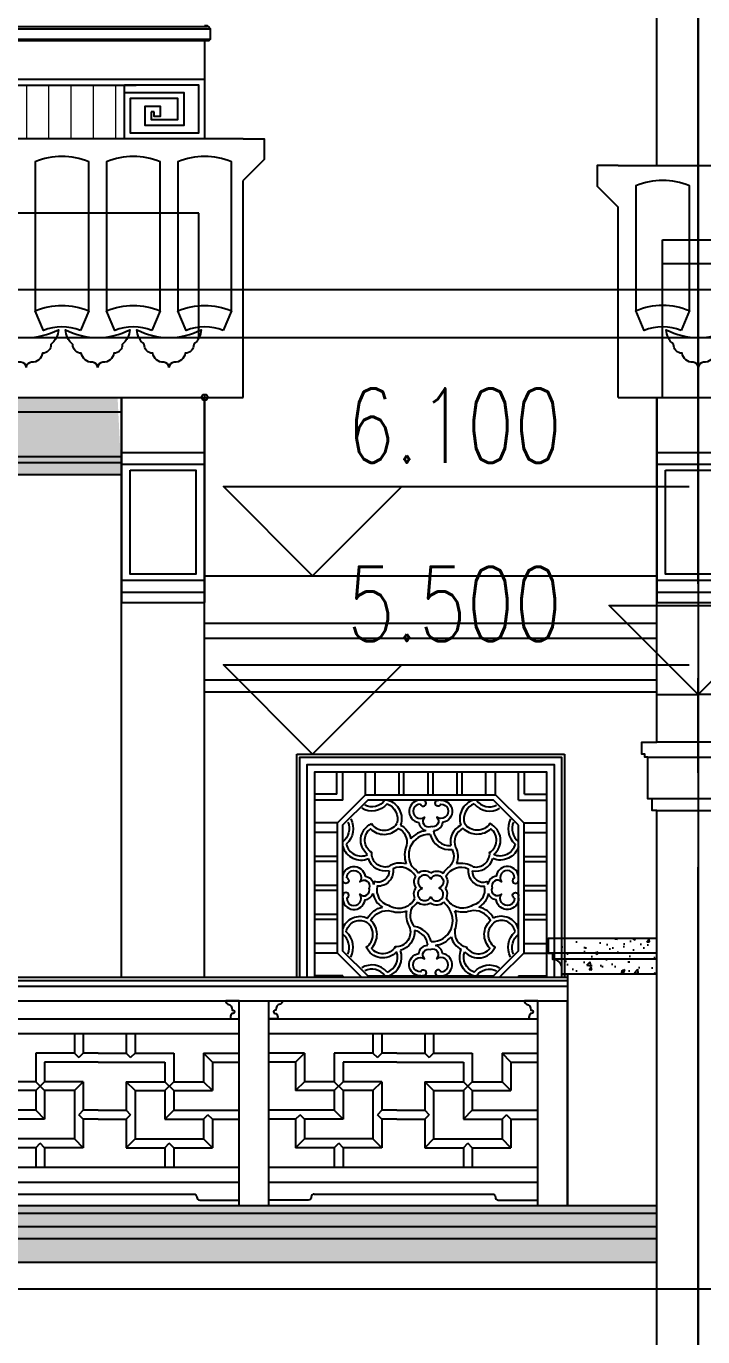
# Model space of a CAD drawing. Extents: x 296441 to 853063, y 459050 to 1117990.
# Drawn here: x 656238 to 658513, y 1086458 to 1090867 of the extents above; entities that cross this region are included whole.
import ezdxf
from ezdxf.xclip import XClip

# ---------------------------------------------------------------- set-up
doc = ezdxf.new("R2010")
doc.units = 0
doc.header["$LTSCALE"] = 1000
doc.header["$XCLIPFRAME"] = 0
for name, pattern in [('14-GRID$0$CENTER2', [28.575, 19.05, -3.175, 3.175, -3.175]), ('CENTER2', [28.575, 19.05, -3.175, 3.175, -3.175]), ('E1-ELEV-S$0$HIDDEN2', [4.7625, 3.175, -1.5875]), ('E4-ELEV-S$0$HIDDEN2', [4.7625, 3.175, -1.5875]), ('huachuang-LM-900$0$HIDDEN2', [4.7625, 3.175, -1.5875])]:
    doc.linetypes.add(name, pattern=pattern)
for name, color, linetype in [('14-GRID$0$G-GRID', 9, '14-GRID$0$CENTER2'), ('E1-ELEV-S$0$01-ELEV-ALL$0$A-ELEV-MEDM-HEVY', 2, 'Continuous'), ('E1-ELEV-S$0$A B-ELEV-S-zhongjiantao-1F$0$A-ELEV-MEDM-HEVY', 2, 'Continuous'), ('E1-ELEV-S$0$A-ANNO-DIMS', 70, 'Continuous'), ('E1-ELEV-S$0$A-ELEV-HDDN', 161, 'E1-ELEV-S$0$HIDDEN2'), ('E1-ELEV-S$0$A-ELEV-HEVY', 2, 'Continuous'), ('E1-ELEV-S$0$A-ELEV-MEDM', 4, 'Continuous'), ('E1-ELEV-S$0$A-ELEV-THIN', 144, 'Continuous'), ('E1-ELEV-S$0$A-ELEV-THIN-GRAY', 252, 'Continuous'), ('E1-ELEV-S$0$A-ELEV-XTHIN', 5, 'Continuous'), ('E1-ELEV-S$0$CT-01-E$0$A-ELEV-MEDM-HEVY', 2, 'Continuous'), ('E1-ELEV-S$0$CT-01-E$0$A-ELEV-THIN', 144, 'Continuous'), ('E1-ELEV-S$0$CT-01-E$0$G-XREF', 2, 'Continuous'), ('E1-ELEV-S$0$G-XREF', 2, 'Continuous'), ('E1-ELEV-S$0$WALL-TYPE-DETL-W$0$A-ELEV-MEDM', 4, 'Continuous'), ('E1-TEXT-S$0$A-ANNO-LEVL', 3, 'Continuous'), ('E1-TEXT-S$0$A-ANNO-LEVL-TEXT', 255, 'Continuous'), ('E4-ELEV-S$0$A-ELEV-HDDN', 161, 'E4-ELEV-S$0$HIDDEN2'), ('E4-ELEV-S$0$A-ELEV-HEVY', 2, 'Continuous'), ('E4-ELEV-S$0$A-ELEV-THIN', 144, 'Continuous'), ('E4-ELEV-S$0$A-ELEV-XTHIN', 5, 'Continuous'), ('E4-ELEV-S$0$CT-01-E$0$A-ELEV-MEDM-HEVY', 2, 'Continuous'), ('E4-ELEV-S$0$CT-01-E$0$A-ELEV-THIN', 144, 'Continuous'), ('E4-ELEV-S$0$CT-01-E$0$G-XREF', 2, 'Continuous'), ('E4-ELEV-S$0$G-XREF', 2, 'Continuous'), ('E4-TEXT-S$0$G-XREF', 2, 'Continuous'), ('G-GRID', 8, 'CENTER2'), ('G-XREF', 2, 'Continuous'), ('huachuang-LM-900$0$A-DETL-OVLK', 133, 'Continuous'), ('huachuang-LM-900$0$A-ELEV-HDDN', 161, 'huachuang-LM-900$0$HIDDEN2'), ('huachuang-LM-900$0$ele-ss-line', 155, 'Continuous'), ('huachuang-LM-900$0$FUR', 155, 'Continuous'), ('ZT1_通用--填充---PM、LM、DY、JD', 8, 'Continuous')]:
    doc.layers.add(name, color=color, linetype=linetype)
doc.layers.add('E1-ELEV-S$0$A_PL_4', color=138, linetype='Continuous', lineweight=9)
for name, color, linetype, plot in [('E1-ELEV-S$0$CT-01-E$0$A(750)$0$A-ANNO-NPLT', 215, 'Continuous', False), ('E4-ELEV-S$0$CT-01-E$0$A(750)$0$A-ANNO-NPLT', 215, 'Continuous', False), ('E4-TEXT-S$0$A-ANNO-NPLT', 215, 'Continuous', False)]:
    doc.layers.add(name, color=color, linetype=linetype, plot=plot)
doc.styles.add('E1-TEXT-S$0$GOA_01_thin_0.75', font='romans.shx', dxfattribs={"width": 0.75, "bigfont": 'hzdx.shx'})

# ---------------------------------------------------------------- blocks, each defined once
blk = doc.blocks.new('E4-ELEV-S$0$CT-01-E$0$DWD')
at = {"layer": 'E4-ELEV-S$0$CT-01-E$0$A(750)$0$A-ANNO-NPLT'}
for p, q in [((-10, 0), (10, 0)), ((0, 10), (0, -10))]:
    blk.add_line(p, q, dxfattribs=at)
blk.add_circle((0, 0), 10, dxfattribs=at)
blk = doc.blocks.new('E4-ELEV-S$0$CT-01-E')
at = {"layer": 'E4-ELEV-S$0$CT-01-E$0$A-ELEV-MEDM-HEVY'}
for p, q in [((-280, 0), (0, 0)), ((-280, 0), (-280, -690)), ((0, 0), (0, -690)), ((-280, -225), (0, -225)), ((-280, -615), (0, -615)), ((-280, -690), (0, -690))]:
    blk.add_line(p, q, dxfattribs=at)
at = {"layer": 'E4-ELEV-S$0$CT-01-E$0$A-ELEV-THIN', "ltscale": 0.1}
for p, q in [((-280, -185), (0, -185)), ((-280, -655), (0, -655))]:
    blk.add_line(p, q, dxfattribs=at)
blk.add_lwpolyline([(-250, -245), (-30, -245), (-30, -595), (-250, -595)], close=True, dxfattribs=at)
at = {"layer": 'E4-ELEV-S$0$CT-01-E$0$G-XREF'}
blk.add_blockref('E4-ELEV-S$0$CT-01-E$0$DWD', (0, 0), dxfattribs=at)
blk = doc.blocks.new('*U618')
at = {"layer": 'E4-ELEV-S$0$A-ELEV-HEVY'}
for p, q in [((140, 340), (-140, 340)), ((-140, 110), (140, 110))]:
    blk.add_line(p, q, dxfattribs=at)
for points in [[(-140, -2000), (-140, 110), (-155, 110), (-155, 150), (-170, 150), (-170, 290), (-180, 290), (-180, 300), (-190, 300), (-190, 340), (-140, 340), (-140, 500), (0, 500)], [(140, -2000), (140, 110), (155, 110), (155, 150), (170, 150), (170, 290), (180, 290), (180, 300), (190, 300), (190, 340), (140, 340), (140, 500), (0, 500)]]:
    blk.add_lwpolyline(points, dxfattribs=at)
at = {"layer": 'E4-ELEV-S$0$A-ELEV-XTHIN'}
for p, q in [((-170, 290), (170, 290)), ((155, 150), (-155, 150))]:
    blk.add_line(p, q, dxfattribs=at)
blk = doc.blocks.new('E4-ELEV-S$0$飞砖-E')
at = {"layer": 'E4-ELEV-S$0$A-ELEV-HEVY'}
blk.add_lwpolyline([(0, 0), (70, 0), (70, -70), (0, -140)], dxfattribs=at)
blk = doc.blocks.new('E4-ELEV-S')
at = {"layer": '14-GRID$0$G-GRID', "color": 8, "ltscale": 0.1}
blk.add_line((0, -2500), (0, 9900), dxfattribs=at)
at = {"layer": 'E4-ELEV-S$0$A-ELEV-HDDN'}
for p, q in [((-120, 7230), (3720, 7230)), ((-120, 6700), (-120, 7230)), ((-120, 7150), (3720, 7150))]:
    blk.add_line(p, q, dxfattribs=at)
at = {"layer": 'E4-ELEV-S$0$A-ELEV-HEVY'}
for p, q in [((-140, 7480), (-140, 9700)), ((-270, 7480), (3870, 7480)), ((-270, 6700), (-270, 7340)), ((-270, 6700), (3870, 6700)), ((-140, 5700), (-140, 6700))]:
    blk.add_line(p, q, dxfattribs=at)
at = {"layer": 'E4-ELEV-S$0$A-ELEV-THIN'}
for points in [[(-30, 6991.9), (-30, 7412, 0.2), (-210, 7412), (-210, 6991.9)], [(-57.7, 6925, 0.2), (-182.3, 6925), (-210, 6991.9, -0.2), (-30, 6991.9), (-57.7, 6925)], [(0, 6800, 0.408684), (-17.7, 6818, -0.371092), (-54.8, 6848.2, -0.424354), (-83.1, 6878.2, -0.213335), (-108, 6927.6, 0.244572), (108, 6927.6, -0.213335), (83.1, 6878.2, -0.424354), (54.8, 6848.2, -0.371092), (17.7, 6818, 0.408684), (0, 6800)]]:
    blk.add_lwpolyline(points, format="xyb", dxfattribs=at)
at = {"layer": 'E4-ELEV-S$0$A-ELEV-HEVY', "xscale": -1}
blk.add_blockref('E4-ELEV-S$0$飞砖-E', (-270, 7480), dxfattribs=at)
at = {"layer": 'E4-ELEV-S$0$A-ELEV-HEVY'}
blk.add_blockref('*U618', (0, 5200), dxfattribs=at)
at = {"layer": 'E4-ELEV-S$0$G-XREF'}
blk.add_blockref('E4-ELEV-S$0$CT-01-E', (140, 6700), dxfattribs=at)
blk = doc.blocks.new('*U1403')
at = {"layer": 'E1-ELEV-S$0$A-ELEV-HEVY'}
for p, q in [((140, 340), (-140, 340)), ((-140, 110), (140, 110))]:
    blk.add_line(p, q, dxfattribs=at)
for points in [[(-140, -2000), (-140, 110), (-155, 110), (-155, 150), (-170, 150), (-170, 290), (-180, 290), (-180, 300), (-190, 300), (-190, 340), (-140, 340), (-140, 500), (0, 500)], [(140, -2000), (140, 110), (155, 110), (155, 150), (170, 150), (170, 290), (180, 290), (180, 300), (190, 300), (190, 340), (140, 340), (140, 500), (0, 500)]]:
    blk.add_lwpolyline(points, dxfattribs=at)
at = {"layer": 'E1-ELEV-S$0$A-ELEV-XTHIN'}
for p, q in [((-170, 290), (170, 290)), ((155, 150), (-155, 150))]:
    blk.add_line(p, q, dxfattribs=at)
blk = doc.blocks.new('E1-ELEV-S$0$cxdg')
at = {"layer": 'E1-ELEV-S$0$01-ELEV-ALL$0$A-ELEV-MEDM-HEVY', "ltscale": 0.01}
blk.add_lwpolyline([(0, 0), (65, 0), (65, -50), (50, -50), (50, -70, 0.414214), (20, -100), (20, -120), (0, -120)], format="xyb", dxfattribs=at)
blk = doc.blocks.new('E1-ELEV-S$0$WALL-TYPE-DETL-W$0$石雕饰1A-E1')
at = {"layer": 'E1-ELEV-S$0$WALL-TYPE-DETL-W$0$A-ELEV-MEDM'}
blk.add_lwpolyline([(0, 130), (-97.2, 130, 0.322993), (-82.6, 106.9, -0.379189), (-51.1, 61.9, -1.529792), (-52.9, 38.9, 0.173833), (-64, 12, 0.297704), (-56.2, 0), (0, 0)], format="xyb", close=True, dxfattribs=at)
blk = doc.blocks.new('*U1404')
at = {"layer": 'E1-ELEV-S$0$A-ELEV-MEDM'}
for p, q in [((-59, 770), (-1163, 770)), ((-59, 690), (-1163, 690)), ((-1163, 0), (-1163, 690)), ((-1063, 0), (-1063, 690)), ((-159, 130), (-159, 690)), ((-159, 0), (-159, 690)), ((-59, 0), (-59, 690)), ((-159, 630), (-1063, 630)), ((-159, 580), (-1063, 580)), ((-1063, 130), (-159, 130)), ((-159, 80), (-1063, 80))]:
    blk.add_line(p, q, dxfattribs=at)
at = {"layer": 'E1-ELEV-S$0$A-ELEV-THIN', "ltscale": 0.1}
for p, q in [((-59, 740), (-1163, 740)), ((-713, 580), (-713, 514)), ((-683, 580), (-683, 514)), ((-539, 580), (-539, 514)), ((-509, 580), (-509, 514)), ((-943, 514), (-1063, 514)), ((-973, 484), (-943, 514)), ((-943, 514), (-943, 418)), ((-713, 514), (-843, 514)), ((-843, 514), (-843, 418)), ((-713, 514), (-698, 499)), ((-683, 514), (-698, 499)), ((-589, 514), (-683, 514)), ((-589, 514), (-539, 514)), ((-539, 514), (-524, 499)), ((-509, 514), (-524, 499)), ((-509, 514), (-379, 514)), ((-379, 514), (-379, 418)), ((-279, 514), (-159, 514)), ((-279, 514), (-279, 418)), ((-249, 484), (-279, 514)), ((-973, 484), (-1063, 484)), ((-973, 484), (-973, 388)), ((-589, 484), (-813, 484)), ((-589, 484), (-813, 484)), ((-813, 484), (-813, 418)), ((-589, 484), (-409, 484)), ((-589, 484), (-409, 484)), ((-409, 484), (-409, 418)), ((-249, 484), (-159, 484)), ((-249, 484), (-249, 388)), ((-943, 418), (-973, 388)), ((-843, 418), (-943, 418)), ((-843, 388), (-813, 418)), ((-843, 418), (-813, 388)), ((-683, 418), (-813, 418)), ((-713, 388), (-683, 418)), ((-683, 418), (-683, 322)), ((-539, 418), (-409, 418)), ((-539, 418), (-539, 322)), ((-509, 388), (-539, 418)), ((-379, 388), (-409, 418)), ((-379, 418), (-409, 388)), ((-379, 418), (-279, 418)), ((-279, 418), (-249, 388)), ((-843, 388), (-973, 388)), ((-843, 388), (-843, 322)), ((-713, 388), (-813, 388)), ((-813, 388), (-813, 292)), ((-713, 388), (-713, 226)), ((-509, 388), (-409, 388)), ((-509, 388), (-509, 226)), ((-409, 388), (-409, 292)), ((-379, 388), (-249, 388)), ((-379, 388), (-379, 322)), ((-843, 322), (-1063, 322)), ((-843, 322), (-813, 292)), ((-683, 322), (-698, 307)), ((-589, 322), (-683, 322)), ((-589, 322), (-683, 322)), ((-589, 322), (-539, 322)), ((-589, 322), (-539, 322)), ((-539, 322), (-524, 307)), ((-379, 322), (-409, 292)), ((-379, 322), (-159, 322)), ((-973, 292), (-1063, 292)), ((-973, 292), (-958, 307)), ((-973, 292), (-973, 196)), ((-943, 292), (-958, 307)), ((-813, 292), (-943, 292)), ((-943, 292), (-943, 226)), ((-683, 292), (-698, 307)), ((-589, 292), (-683, 292)), ((-589, 292), (-683, 292)), ((-683, 292), (-683, 196)), ((-589, 292), (-539, 292)), ((-589, 292), (-539, 292)), ((-539, 292), (-524, 307)), ((-539, 292), (-539, 196)), ((-409, 292), (-279, 292)), ((-279, 292), (-264, 307)), ((-279, 292), (-279, 226)), ((-249, 292), (-264, 307)), ((-249, 292), (-159, 292)), ((-249, 292), (-249, 196)), ((-973, 196), (-943, 226)), ((-713, 226), (-943, 226)), ((-713, 226), (-683, 196)), ((-509, 226), (-539, 196)), ((-509, 226), (-279, 226)), ((-249, 196), (-279, 226)), ((-843, 196), (-973, 196)), ((-843, 196), (-828, 211)), ((-843, 196), (-843, 130)), ((-813, 196), (-828, 211)), ((-683, 196), (-813, 196)), ((-813, 196), (-813, 130)), ((-539, 196), (-409, 196)), ((-409, 196), (-394, 211)), ((-409, 196), (-409, 130)), ((-379, 196), (-394, 211)), ((-379, 196), (-249, 196)), ((-379, 196), (-379, 130)), ((-311.5, 40), (-910.5, 40))]:
    blk.add_line(p, q, dxfattribs=at)
for points in [[(-910.5, 40, 0.414214), (-920.5, 30, -0.414214), (-930.5, 20), (-1063, 20), (-1063, 80)], [(-311.5, 40, -0.414214), (-301.5, 30, 0.414214), (-291.5, 20), (-159, 20), (-159, 80)]]:
    blk.add_lwpolyline(points, format="xyb", dxfattribs=at)
at = {"layer": 'E1-ELEV-S$0$A-ELEV-THIN-GRAY'}
blk.add_line((-1163, 757.8), (-59, 757.8), dxfattribs=at)
at = {"layer": 'E1-ELEV-S$0$WALL-TYPE-DETL-W$0$A-ELEV-MEDM', "yscale": 0.4615384615384616, "zscale": 0.4615384615384616}
for p, xscale in [((-1063, 630), -0.4615384615384616), ((-159, 630), 0.4615384615384616)]:
    blk.add_blockref('E1-ELEV-S$0$WALL-TYPE-DETL-W$0$石雕饰1A-E1', p, dxfattribs=dict(at, xscale=xscale))
blk = doc.blocks.new('E1-ELEV-S$0$CT-01-E$0$DWD')
at = {"layer": 'E1-ELEV-S$0$CT-01-E$0$A(750)$0$A-ANNO-NPLT'}
for p, q in [((-10, 0), (10, 0)), ((0, 10), (0, -10))]:
    blk.add_line(p, q, dxfattribs=at)
blk.add_circle((0, 0), 10, dxfattribs=at)
blk = doc.blocks.new('E1-ELEV-S$0$CT-01-E')
at = {"layer": 'E1-ELEV-S$0$CT-01-E$0$A-ELEV-MEDM-HEVY'}
for p, q in [((-280, 0), (0, 0)), ((-280, 0), (-280, -690)), ((0, 0), (0, -690)), ((-280, -225), (0, -225)), ((-280, -615), (0, -615)), ((-280, -690), (0, -690))]:
    blk.add_line(p, q, dxfattribs=at)
at = {"layer": 'E1-ELEV-S$0$CT-01-E$0$A-ELEV-THIN', "ltscale": 0.1}
for p, q in [((-280, -185), (0, -185)), ((-280, -655), (0, -655))]:
    blk.add_line(p, q, dxfattribs=at)
blk.add_lwpolyline([(-250, -245), (-30, -245), (-30, -595), (-250, -595)], close=True, dxfattribs=at)
at = {"layer": 'E1-ELEV-S$0$CT-01-E$0$G-XREF'}
blk.add_blockref('E1-ELEV-S$0$CT-01-E$0$DWD', (0, 0), dxfattribs=at)
blk = doc.blocks.new('E1-ELEV-S$0$飞砖-E')
at = {"layer": 'E1-ELEV-S$0$A-ELEV-HEVY'}
blk.add_lwpolyline([(0, 0), (70, 0), (70, -70), (0, -140)], dxfattribs=at)
blk = doc.blocks.new('E1-ELEV-S$0$甘蔗脊回文头200-E')
at = {"layer": 'E1-ELEV-S$0$A-ELEV-MEDM'}
blk.add_lwpolyline([(270, 200), (0, 200), (0, 0), (270, 0), (270, 155), (70, 155), (70, 45), (200, 45), (200, 110), (150, 110), (150, 75), (170, 75), (170, 90)], dxfattribs=at)
at = {"layer": 'E1-ELEV-S$0$A-ELEV-THIN'}
for p, q in [((270, 155), (270, 180)), ((170, 90), (180, 90))]:
    blk.add_line(p, q, dxfattribs=at)
blk.add_lwpolyline([(180, 90), (180, 65), (90, 65), (90, 135), (250, 135), (250, 20), (20, 20), (20, 180), (270, 180)], dxfattribs=at)
blk = doc.blocks.new('E1-ELEV-S$0$vgf')
at = {"layer": 'E1-ELEV-S$0$A-ELEV-HEVY'}
blk.add_lwpolyline([(0, 0), (15, 0), (15, 5), (20, 5), (20, 40), (17, 40, 0.414214), (10, 47), (10, 50), (0, 50)], format="xyb", dxfattribs=at)
blk = doc.blocks.new('huachuang-LM-900$0$drrr')
at = {"layer": 'huachuang-LM-900$0$ele-ss-line'}
for points in [[(-18706.4, 24243.3, -0.379655), (-18828.5, 24222.7, -0.379655)], [(-18717.6, 24261.2, -0.389009), (-18814.2, 24237.1, -0.389009)], [(-18706.4, 24243.3, -0.400051), (-18659.1, 24148.2)], [(-18702.3, 24261.2, -0.421602), (-18640.9, 24140.9, -0.403531)], [(-18543.8, 24261.2, 0.948652), (-18553.2, 24153.4, 0.306864), (-18518.5, 24113.8, 0.282108)], [(-18544.5, 24241.6, 1.406761), (-18525.1, 24179.2, 0.845787), (-18495.8, 24134.2, 0.632778)], [(-18544.5, 24241.6, 0.514981), (-18525.1, 24233.6, 0.839493), (-18535.5, 24261.2, 0.975956)], [(-18447.2, 24241.6, -1.406761), (-18466.5, 24179.2, -0.845787), (-18495.8, 24134.2, -0.632778)], [(-18447.9, 24261.2, -0.948652), (-18438.4, 24153.4, -0.360083), (-18482, 24112.4, -0.38731)], [(-18447.2, 24241.6, -0.514981), (-18466.6, 24233.6, -0.839493), (-18456.1, 24261.2, -0.975956)], [(-18289.3, 24261.2, 0.421602), (-18350.8, 24140.9, 0.403531)], [(-18285.2, 24243.3, 0.400051), (-18332.5, 24148.2)], [(-18285.2, 24243.3, 0.379655), (-18163.1, 24222.7, 0.379655)], [(-18274, 24261.2, 0.389009), (-18177.5, 24237.1, 0.389009)], [(-18881, 24170.2, -0.34496), (-18903, 24048.8)], [(-18110.6, 24170.2, 0.34496), (-18088.6, 24048.8)], [(-18895.7, 24155.5, -0.341701), (-18920.1, 24060.1)], [(-18800, 23998.3, -0.557895), (-18781.9, 24147.6)], [(-18700.3, 23939.6, -0.497529), (-18780.4, 24008.6, -0.531216), (-18786.1, 24122.3, 0.417687), (-18652.7, 24124.9, -0.348214), (-18612.2, 24042.7, -0.345787)], [(-18781.9, 24147.6, 0.530115), (-18659.1, 24148.2, 0.417687)], [(-18640.9, 24140.9, -0.231358), (-18592.3, 24074.5)], [(-18518.5, 24113.8, 0.183535), (-18592.3, 24074.5)], [(-18482, 24112.4, 0.40116), (-18399.3, 24041.5)], [(-18350.8, 24140.9, 0.327015), (-18399.3, 24041.5)], [(-18291.3, 23939.6, 0.497529), (-18211.2, 24008.6, 0.531216), (-18205.5, 24122.3, -0.417687), (-18338.9, 24124.9, 0.390811), (-18376.3, 24033.3, 0.279928)], [(-18191.6, 23998.3, 0.557895), (-18209.8, 24147.6, -0.530115), (-18332.5, 24148.2)], [(-18095.9, 24155.5, 0.341701), (-18071.5, 24060.1)], [(-18920.1, 24036.8, 0.437131), (-18796.3, 23978.6)], [(-18903, 24048.8, 0.479349), (-18800, 23998.3, 2.012087)], [(-18612.2, 24042.7, 0.186025), (-18614, 23953.2, 0.186025)], [(-18498.7, 24095, 0.315203), (-18594, 24035.3)], [(-18498.7, 24095, 0.371554), (-18392.7, 24022.4, 0.371554)], [(-18071.5, 24036.8, -0.437131), (-18195.4, 23978.6)], [(-18088.6, 24048.8, -0.479349), (-18191.6, 23998.3, -2.012087)], [(-18696.2, 23920.4, -0.387251), (-18796.3, 23978.6, -0.387251)], [(-18594, 24035.3, 0.241132), (-18585.8, 23940.1, 0.241132)], [(-18392.7, 24022.4, -0.324864), (-18403.9, 23941.3)], [(-18376.3, 24033.3, -0.232618), (-18371.9, 23954.7, -0.232618)], [(-18295.5, 23920.4, 0.387251), (-18195.4, 23978.6, 0.387251)], [(-18920.1, 23884.9, -0.948652), (-18812.3, 23894.3, -0.338467), (-18771.7, 23854.4, -0.38731)], [(-18900.5, 23885.6, -1.406761), (-18838.1, 23866.3, -0.845787), (-18793.1, 23836.9, -0.632778)], [(-18696.1, 23920.4, -0.521855), (-18766.6, 23867.9, 0.037639), (-18771.7, 23854.4, 0.037639)], [(-18569.5, 23893.5, 0.398313), (-18677.3, 23930.1, -0.477569), (-18753.7, 23845.6, 0.40961), (-18699.1, 23753.8, 0.440396), (-18572.4, 23786.3)], [(-18614, 23953.2, 0.223924), (-18700.3, 23939.6)], [(-18555.6, 23908.7, 0.107456), (-18585.8, 23940.1, 0.107456)], [(-18495.8, 23909.4, 0.320542), (-18555.6, 23908.7, 0.320542)], [(-18495.8, 23909.4, -0.320542), (-18436.1, 23908.7, -0.320542)], [(-18436.1, 23908.7, -0.113103), (-18403.9, 23941.3, -0.113103)], [(-18422.2, 23893.5, -0.398313), (-18314.3, 23930.1, 0.477569), (-18237.9, 23845.6, -0.40961), (-18292.5, 23753.8, -0.440396), (-18419.2, 23786.3)], [(-18371.9, 23954.7, -0.208687), (-18291.3, 23939.6)], [(-18295.5, 23920.4, 0.521855), (-18225.1, 23867.9, -0.037639), (-18220, 23854.4)], [(-18071.5, 23884.9, 0.948652), (-18179.4, 23894.3, 0.338467), (-18220, 23854.4, 0.38731)], [(-18091.2, 23885.6, 1.406761), (-18153.5, 23866.3, 0.845787), (-18198.5, 23836.9, 0.632778)], [(-18900.5, 23885.6, -0.514981), (-18892.5, 23866.2, -0.839493), (-18920.1, 23876.7, -0.975956)], [(-18569.5, 23893.5, 0.300015), (-18566.8, 23836.9)], [(-18495.8, 23879.2, 1.577818), (-18534.7, 23836.9, 0.84697)], [(-18495.8, 23879.2, -1.577818), (-18456.9, 23836.9, -0.84697)], [(-18422.2, 23893.5, -0.300015), (-18424.9, 23836.9)], [(-18091.2, 23885.6, 0.514981), (-18099.2, 23866.2, 0.839493), (-18071.5, 23876.7, 0.975956)], [(-18900.5, 23788.3, 0.514981), (-18892.5, 23807.7, 0.839493), (-18920.1, 23797.2, 0.975956)], [(-18920.1, 23789, 0.948652), (-18812.3, 23779.6, 0.282108), (-18774, 23810.2, 0.282108)], [(-18900.5, 23788.3, 1.406761), (-18838.1, 23807.6, 0.845787), (-18793.1, 23836.9, 0.632778)], [(-18774, 23810.2, 0.217415), (-18728.5, 23744.9)], [(-18572.4, 23786.3, -0.265393), (-18566.8, 23836.9)], [(-18495.8, 23794.7, -1.577818), (-18534.7, 23836.9, -0.84697)], [(-18495.8, 23794.7, 1.577818), (-18456.9, 23836.9, 0.84697)], [(-18419.2, 23786.3, 0.265393), (-18424.9, 23836.9)], [(-18217.6, 23810.2, -0.217415), (-18263.2, 23744.9)], [(-18071.5, 23789, -0.948652), (-18179.4, 23779.6, -0.282108), (-18217.6, 23810.2, -0.282108)], [(-18091.2, 23788.3, -1.406761), (-18153.5, 23807.6, -0.845787), (-18198.5, 23836.9, -0.632778)], [(-18091.2, 23788.3, -0.514981), (-18099.2, 23807.7, -0.839493), (-18071.5, 23797.2, -0.975956)], [(-18799.7, 23692, -0.215178), (-18728.5, 23744.9, -0.215178)], [(-18599, 23651.5, -0.540296), (-18667.5, 23552.3, -0.531216), (-18781.2, 23546.6, 0.417687), (-18783.8, 23680, -0.341326), (-18686, 23725.6, -0.279928)], [(-18686, 23725.6, 0.175917), (-18612.1, 23726.8, 0.175917)], [(-18612.1, 23726.8, 0.199315), (-18599, 23651.5)], [(-18586.4, 23740.8, 0.310283), (-18574.1, 23651.1, 0.199315)], [(-18586.4, 23740.8, 0.089395), (-18560, 23768.8)], [(-18495.8, 23764.5, -0.351545), (-18560, 23768.8, -0.351545)], [(-18495.8, 23764.5, 0.351545), (-18431.6, 23768.8, 0.351545)], [(-18412.5, 23746.7, -0.067716), (-18431.6, 23768.8)], [(-18397.6, 23638.6, 0.268279), (-18412.5, 23746.7, 0.203783)], [(-18378.7, 23633.1, 0.399099), (-18324.2, 23552.3, 0.531216), (-18210.4, 23546.6, -0.417687), (-18207.9, 23680, 0.341326), (-18305.6, 23725.6)], [(-18305.6, 23725.6, -0.17374), (-18378.7, 23726.5, -0.17374)], [(-18378.7, 23633.1, 0.18787), (-18378.7, 23726.5)], [(-18192, 23692, 0.215178), (-18263.2, 23744.9, 0.215178)], [(-18920.1, 23638.1, -0.461182), (-18799.1, 23691.7)], [(-18903, 23625.1, -0.495851), (-18807.6, 23674, -2.012087)], [(-18660.3, 23529.1, -0.540409), (-18806.5, 23550.9, 0.53286), (-18807.6, 23674)], [(-18331.4, 23529.1, 0.540409), (-18185.1, 23550.9, -0.53286), (-18184, 23674)], [(-18071.5, 23638.1, 0.459053), (-18192, 23692, 0.459053)], [(-18088.6, 23625.1, 0.495851), (-18184, 23674, 2.012087)], [(-18895.7, 23518.4, 0.341701), (-18920.1, 23613.8)], [(-18881, 23503.6, 0.34496), (-18903, 23625.1)], [(-18574.3, 23631.3, -0.360052), (-18641.8, 23535.8)], [(-18509.7, 23561.5, 0.335789), (-18574.3, 23631.3)], [(-18492.9, 23578.9, 0.300879), (-18574.1, 23651.1, 0.300879)], [(-18492.9, 23578.9, 0.315203), (-18397.6, 23638.6)], [(-18473.1, 23560, 0.190888), (-18397.1, 23601.9)], [(-18397.1, 23601.9, 0.229983), (-18348.1, 23540)], [(-18110.6, 23503.6, -0.34496), (-18088.6, 23625.1)], [(-18095.9, 23518.4, -0.341701), (-18071.5, 23613.8)], [(-18698.3, 23412.7, 0.409386), (-18641.8, 23535.8, 0.407716)], [(-18543.8, 23412.7, -0.948652), (-18553.2, 23520.5, -0.360083), (-18509.7, 23561.5, -0.282108)], [(-18544.5, 23432.3, -1.406761), (-18525.1, 23494.7, -0.845787), (-18495.8, 23539.7, -0.632778)], [(-18447.2, 23432.3, 1.406761), (-18466.5, 23494.7, 0.845787), (-18495.8, 23539.7, 0.632778)], [(-18447.9, 23412.7, 0.948652), (-18438.4, 23520.5, 0.306864), (-18473.1, 23560, 0.306864)], [(-18289.3, 23412.7, -0.445176), (-18348.1, 23540, -0.403531)], [(-18706.4, 23430.6, 0.413809), (-18660.3, 23529.1)], [(-18285.2, 23430.6, -0.413809), (-18331.4, 23529.1)], [(-18706.4, 23430.6, 0.379655), (-18828.5, 23451.2, 0.379655)], [(-18717.6, 23412.7, 0.389009), (-18814.2, 23436.8, 0.389009)], [(-18544.5, 23432.3, -0.514981), (-18525.1, 23440.3, -0.839493), (-18535.5, 23412.7, -0.975956)], [(-18447.2, 23432.3, 0.514981), (-18466.6, 23440.3, 0.839493), (-18456.1, 23412.7, 0.975956)], [(-18285.2, 23430.6, -0.379655), (-18163.1, 23451.2, -0.379655)], [(-18274, 23412.7, -0.389009), (-18177.5, 23436.8, -0.389009)]]:
    blk.add_lwpolyline(points, format="xyb", dxfattribs=at)
blk = doc.blocks.new('huachuang-LM-900')
at = {"layer": 'huachuang-LM-900$0$A-DETL-OVLK'}
for points in [[(890, 10), (10, 10), (10, 890), (890, 890)], [(865, 35), (35, 35), (35, 865), (865, 865)], [(840, 60), (60, 60), (60, 840), (840, 840)], [(231, 136.5), (136.5, 231), (136.5, 669), (231, 763.5), (668.25, 763.5), (762.75, 669), (762.75, 231), (668.25, 136.5)], [(745.5, 661.5), (660.75, 745.5), (238.5, 745.5), (153.75, 661.5), (153.75, 238.5), (238.5, 154.5), (660.75, 154.5), (745.5, 238.5)]]:
    blk.add_lwpolyline(points, close=True, dxfattribs=at)
at = {"layer": 'huachuang-LM-900$0$A-ELEV-HDDN'}
blk.add_lwpolyline([(900, 0), (0, 0), (0, 900), (900, 900)], close=True, dxfattribs=at)
at = {"layer": 'huachuang-LM-900$0$ele-ss-line'}
for p, q in [((134.25, 765), (134.25, 840)), ((134.25, 765), (134.25, 840)), ((154.5, 745.5), (154.5, 840)), ((154.5, 745.5), (154.5, 840)), ((343.5, 763.5), (343.5, 840)), ((360, 763.5), (360, 840)), ((441.75, 763.5), (441.75, 840)), ((458.25, 763.5), (458.25, 840)), ((539.25, 763.5), (539.25, 840)), ((555.75, 763.5), (555.75, 840)), ((745.5, 745.5), (745.5, 840)), ((745.5, 745.5), (745.5, 840)), ((765, 765), (765, 840)), ((765, 765), (765, 840)), ((134.25, 765), (60, 765)), ((134.25, 765), (60, 765)), ((765, 765), (840, 765)), ((765, 765), (840, 765)), ((154.5, 745.5), (60, 745.5)), ((154.5, 745.5), (60, 745.5)), ((745.5, 745.5), (840, 745.5)), ((745.5, 745.5), (840, 745.5)), ((136.5, 555.75), (60, 555.75)), ((136.5, 539.25), (60, 539.25)), ((762.75, 555.75), (840, 555.75)), ((762.75, 539.25), (840, 539.25)), ((136.5, 458.25), (60, 458.25)), ((136.5, 441.75), (60, 441.75)), ((762.75, 458.25), (840, 458.25)), ((762.75, 441.75), (840, 441.75)), ((136.5, 360), (60, 360)), ((762.75, 360), (840, 360)), ((136.5, 343.5), (60, 343.5)), ((762.75, 343.5), (840, 343.5)), ((154.5, 154.5), (60, 154.5)), ((154.5, 154.5), (60, 154.5)), ((134.25, 135), (60, 135)), ((134.25, 135), (60, 135)), ((134.25, 135), (134.25, 60)), ((134.25, 135), (134.25, 60)), ((154.5, 154.5), (154.5, 60)), ((154.5, 154.5), (154.5, 60)), ((343.5, 136.5), (343.5, 60)), ((360, 136.5), (360, 60)), ((441.75, 136.5), (441.75, 60)), ((458.25, 136.5), (458.25, 60)), ((539.25, 136.5), (539.25, 60)), ((555.75, 136.5), (555.75, 60)), ((745.5, 154.5), (840, 154.5)), ((745.5, 154.5), (745.5, 60)), ((745.5, 154.5), (745.5, 60)), ((745.5, 154.5), (840, 154.5)), ((765, 135), (840, 135)), ((765, 135), (765, 60)), ((765, 135), (765, 60)), ((765, 135), (840, 135))]:
    blk.add_line(p, q, dxfattribs=at)
at = {"layer": 'huachuang-LM-900$0$FUR', "ltscale": 50}
for p, q in [((231, 763.5), (231, 840)), ((263.25, 763.5), (263.25, 840)), ((636, 763.5), (636, 840)), ((668.25, 763.5), (668.25, 840)), ((136.5, 669), (60, 669)), ((762.75, 669), (840, 669)), ((136.5, 636.75), (60, 636.75)), ((762.75, 636.75), (840, 636.75)), ((136.5, 263.25), (60, 263.25)), ((136.5, 231), (60, 231)), ((762.75, 263.25), (840, 263.25)), ((762.75, 231), (840, 231)), ((231, 136.5), (231, 60)), ((263.25, 136.5), (263.25, 60)), ((636, 136.5), (636, 60)), ((668.25, 136.5), (668.25, 60))]:
    blk.add_line(p, q, dxfattribs=at)
at = {"layer": 'huachuang-LM-900$0$ele-ss-line', "linetype": 'ByBlock', "xscale": 0.6969696076929423, "yscale": 0.6969696076929423, "zscale": 0.6969696076929423}
blk.add_blockref('huachuang-LM-900$0$drrr', (13341, -16164), dxfattribs=at)
blk = doc.blocks.new('E1-ELEV-S')
at = {"layer": 'E1-ELEV-S$0$A_PL_4'}
h = blk.add_hatch(dxfattribs=at)
h.set_pattern_fill('ANSI31', color=256, scale=600, angle=45, style=0)
h.set_pattern_definition([(90, (-9460, -1700), (-75, 1e-14), [])])
h.paths.add_polyline_path([(4010, 7750), (4010, 7570), (7710, 7570), (7710, 7750)])
at = {"layer": 'ZT1_通用--填充---PM、LM、DY、JD', "ltscale": 1000}
h = blk.add_hatch(dxfattribs=at)
h.set_pattern_fill('混凝土', color=256, scale=20)
h.set_pattern_definition([(50, (622038.48, 1030441.39), (143.452037, -12.550427), [15, -165]), (355, (622038.48, 1030441.39), (-27.750267, 150.438427), [12, -132]), (100.4514, (622050.43, 1030440.34), (115.701876, 137.887908), [12.748038, -140.228422]), (46.1842, (622038.48, 1030481.39), (213.44821, -33.103803), [22.5, -247.5]), (96.6356, (622056.27, 1030478.63), (186.93254, 194.823574), [19.122058, -210.3426]), (351.1842, (622038.48, 1030481.39), (186.93239, 194.82372), [18, -198]), (21, (622058.48, 1030471.39), (119.38141, -80.523778), [15, -165]), (326, (622058.48, 1030471.39), (48.663066, 145.030009), [12, -132]), (71.4514, (622068.43, 1030464.67), (168.044526, 64.5061), [12.748038, -140.228422]), (37.5, (622038.48, 1030441.385), (2.431971, 66.5787708), [0, -130.4, 0, -134, 0, -132.5]), (7.5, (622038.48, 1030441.385), (52.6139075, 78.8823424), [0, -76.4, 0, -127.4, 0, -50.5]), (327.5, (621993.88, 1030441.385), (106.7644872, -4.5109743), [0, -50, 0, -156, 0, -207]), (317.5, (621973.88, 1030441.385), (116.637234, 20.0209965), [0, -65, 0, -103.6, 0, -147])])
h.paths.add_polyline_path([(7660, 6441.1), (3880, 6441.1), (3867.2, 6700), (7647.2, 6700)])
h = blk.add_hatch(dxfattribs=at)
h.set_pattern_fill('混凝土', color=256, scale=15)
h.set_pattern_definition([(50, (620238.485, 1087678.07), (107.5890274, -9.41282), [11.25, -123.75]), (355, (620238.48, 1087678.07), (-20.8127, 112.82882), [9, -99]), (100.4514, (620247.45, 1087677.29), (86.776407, 103.415931), [9.5610285, -105.171317]), (46.1842, (620238.48, 1087708.07), (160.086157, -24.827852), [16.875, -185.625]), (96.6356, (620251.83, 1087706), (140.199406, 146.11768), [14.341543, -157.75695]), (351.1842, (620238.48, 1087708.07), (140.199292, 146.11779), [13.5, -148.5]), (21, (620253.485, 1087700.57), (89.536058, -60.3928336), [11.25, -123.75]), (326, (620253.48, 1087700.57), (36.4973, 108.772507), [9, -99]), (71.4514, (620260.95, 1087695.54), (126.033394, 48.3795745), [9.5610285, -105.171317]), (37.5, (620238.485, 1087678.07), (1.8239783, 49.9340781), [0, -97.8, 0, -100.5, 0, -99.375]), (7.5, (620238.485, 1087678.07), (39.4604306, 59.1617568), [0, -57.3, 0, -95.55, 0, -37.875]), (327.5, (620205.035, 1087678.07), (80.0733654, -3.3832308), [0, -37.5, 0, -117, 0, -155.25]), (317.5, (620190.035, 1087678.07), (87.4779254, 15.0157473), [0, -48.75, 0, -77.7, 0, -110.25])])
h.paths.add_polyline_path([(9460, 4760), (9141.3, 4760), (9141.3, 4880), (9460, 4880)])
h = blk.add_hatch(dxfattribs=at)
h.set_pattern_fill('混凝土', color=256, scale=20)
h.set_pattern_definition([(50, (620238.48, 1027790.23), (143.452037, -12.550427), [15, -165]), (355, (620238.48, 1027790.23), (-27.750267, 150.438427), [12, -132]), (100.4514, (620250.43, 1027789.19), (115.701876, 137.887908), [12.748038, -140.228422]), (46.1842, (620238.48, 1027830.23), (213.44821, -33.103803), [22.5, -247.5]), (96.6356, (620256.27, 1027827.47), (186.93254, 194.823574), [19.122058, -210.3426]), (351.1842, (620238.48, 1027830.23), (186.93239, 194.82372), [18, -198]), (21, (620258.48, 1027820.23), (119.38141, -80.523778), [15, -165]), (326, (620258.48, 1027820.23), (48.663066, 145.030009), [12, -132]), (71.4514, (620268.43, 1027813.52), (168.044526, 64.5061), [12.748038, -140.228422]), (37.5, (620238.48, 1027790.233), (2.431971, 66.5787708), [0, -130.4, 0, -134, 0, -132.5]), (7.5, (620238.48, 1027790.23), (52.6139075, 78.8823424), [0, -76.4, 0, -127.4, 0, -50.5]), (327.5, (620193.88, 1027790.233), (106.7644872, -4.5109743), [0, -50, 0, -156, 0, -207]), (317.5, (620173.88, 1027790.23), (116.637234, 20.0209965), [0, -65, 0, -103.6, 0, -147])])
h.paths.add_polyline_path([(9460, 3790), (140, 3790), (140, 3980), (9460, 3980)])
at = {"layer": 'E1-ELEV-S$0$A B-ELEV-S-zhongjiantao-1F$0$A-ELEV-MEDM-HEVY'}
blk.add_lwpolyline([(9160, 4760), (9160, 3980)], dxfattribs=at)
at = {"layer": 'E1-ELEV-S$0$A-ELEV-HDDN'}
for p, q in [((7920, 7320), (3740, 7320)), ((7920, 6900), (7920, 7320)), ((3740, 7150), (7920, 7150)), ((3740, 6900), (7920, 6900))]:
    blk.add_line(p, q, dxfattribs=at)
at = {"layer": 'E1-ELEV-S$0$A-ELEV-HEVY'}
for p, q in [((3740, 7900), (7955, 7900)), ((7940, 7900), (7940, 7570)), ((8070, 7570), (3740, 7570)), ((8070, 6700), (8070, 7430)), ((3740, 6700), (8070, 6700)), ((7660, 4750), (7660, 6700)), ((7940, 4750), (7940, 6700)), ((3860, 6441.1), (7660, 6441.1)), ((7940, 6100), (9460, 6100)), ((7940, 5940), (9460, 5940)), ((7940, 5710), (9460, 5710)), ((9460, 4880), (9095, 4880)), ((9460, 4760), (9140, 4760)), ((9460, 3980), (140, 3980)), ((9460, 3790), (140, 3790))]:
    blk.add_line(p, q, dxfattribs=at)
at = {"layer": 'E1-ELEV-S$0$A-ELEV-MEDM'}
blk.add_line((4010, 7770), (7710, 7770), dxfattribs=at)
at = {"layer": 'E1-ELEV-S$0$A-ELEV-THIN'}
blk.add_line((4010, 7750), (7710, 7750), dxfattribs=at)
for points in [[(7550, 6991.5), (7550, 7492, 0.2), (7370, 7492), (7370, 6991.5)], [(7790, 6991.5), (7790, 7492, 0.2), (7610, 7492), (7610, 6991.5)], [(8030, 6991.5), (8030, 7492, 0.2), (7850, 7492), (7850, 6991.5)], [(7522.3, 6925, 0.2), (7397.7, 6925), (7370, 6991.5, -0.2), (7550, 6991.5), (7522.3, 6925)], [(7762.3, 6925, 0.2), (7637.7, 6925), (7610, 6991.5, -0.2), (7790, 6991.5), (7762.3, 6925)], [(8002.3, 6925, 0.2), (7877.7, 6925), (7850, 6991.5, -0.2), (8030, 6991.5), (8002.3, 6925)], [(7340, 6800, 0.408684), (7322.3, 6818, -0.371092), (7285.2, 6848.2, -0.424354), (7256.9, 6878.2, -0.213335), (7232, 6927.6, 0.244572), (7448, 6927.6, -0.213335), (7423.1, 6878.2, -0.424354), (7394.8, 6848.2, -0.371092), (7357.7, 6818, 0.408684), (7340, 6800)], [(7580, 6800, 0.408684), (7562.3, 6818, -0.371092), (7525.2, 6848.2, -0.424354), (7496.9, 6878.2, -0.213335), (7472, 6927.6, 0.244572), (7688, 6927.6, -0.213335), (7663.1, 6878.2, -0.424354), (7634.8, 6848.2, -0.371092), (7597.7, 6818, 0.408684), (7580, 6800)], [(7820, 6800, 0.408684), (7802.3, 6818, -0.371092), (7765.2, 6848.2, -0.424354), (7736.9, 6878.2, -0.213335), (7712, 6927.6, 0.244572), (7928, 6927.6, -0.213335), (7903.1, 6878.2, -0.424354), (7874.8, 6848.2, -0.371092), (7837.7, 6818, 0.408684), (7820, 6800)]]:
    blk.add_lwpolyline(points, format="xyb", dxfattribs=at)
at = {"layer": 'E1-ELEV-S$0$A-ELEV-XTHIN'}
for p, q in [((3740, 7947), (7950, 7947)), ((3740, 7940), (7957, 7940)), ((3740, 7905), (7955, 7905)), ((3880, 6651.1), (7660, 6651.1)), ((3860, 6481.1), (7660, 6481.1)), ((3867, 6501.1), (7660, 6501.1)), ((7940, 5890), (9460, 5890)), ((7940, 5750), (9460, 5750)), ((9460, 4830), (9095, 4830)), ((9460, 4810), (9110, 4810)), ((9460, 3955), (140, 3955)), ((9460, 3910), (140, 3910)), ((9460, 3870), (140, 3870))]:
    blk.add_line(p, q, dxfattribs=at)
at = {"xscale": -1}
blk.add_blockref('E1-ELEV-S$0$cxdg', (9160, 4880), dxfattribs=at)
at = {"layer": 'E1-ELEV-S$0$A-ANNO-DIMS', "xscale": -1}
blk.add_blockref('E1-ELEV-S$0$甘蔗脊回文头200-E', (7940, 7570), dxfattribs=at)
at = {"layer": 'E1-ELEV-S$0$A-ELEV-HEVY'}
for name, p in [('E1-ELEV-S$0$vgf', (7940, 7900)), ('E1-ELEV-S$0$飞砖-E', (8070, 7570)), ('*U1403', (9600, 5200))]:
    blk.add_blockref(name, p, dxfattribs=at)
at = {"layer": 'E1-ELEV-S$0$A-ELEV-THIN', "ltscale": 0.1, "extrusion": (0, 0, -1), "zscale": -1}
for p in [(-6993, 3980), (-7997, 3980)]:
    blk.add_blockref('*U1404', p, dxfattribs=at)
at = {"layer": 'E1-ELEV-S$0$G-XREF'}
blk.add_blockref('E1-ELEV-S$0$CT-01-E', (7940, 6700), dxfattribs=at)
ref = blk.add_blockref('huachuang-LM-900', (8250, 4600), dxfattribs=at)
XClip(ref).set_block_clipping_path([(-309.9999999999, 150.0000000002), (1209.9956457524, 1109.9999989467)])
blk = doc.blocks.new('E1-TEXT-S')
at = {"layer": 'E1-TEXT-S$0$A-ANNO-LEVL'}
blk.add_lwpolyline([(300, 6000), (0, 5700), (-300, 6000), (1266.1, 6000)], dxfattribs=at)

msp = doc.modelspace()

# ---------------------------------------------------------------- linework, layer by layer
at = {"layer": 'E1-TEXT-S$0$A-ANNO-LEVL', "elevation": 5.4}
for points in [[(657501.4, 1089318.1), (657201.4, 1089018.1), (656901.4, 1089318.1), (658467.5, 1089318.1)], [(657501.4, 1088718.1), (657201.4, 1088418.1), (656901.4, 1088718.1), (658467.5, 1088718.1)]]:
    msp.add_lwpolyline(points, dxfattribs=at)
at = {"layer": 'E4-TEXT-S$0$A-ANNO-NPLT', "elevation": -258.3}
msp.add_lwpolyline([(662989, 1089981), (666688.6, 1089981), (666688.6, 1080418.1), (655498.5, 1080418.1), (655498.5, 1089981), (661168.5, 1089981), (661664.4, 1089981), (661664.4, 1087537.4), (663215.6, 1087537.4), (663215.6, 1087997.9), (663412.5, 1087997.9), (663412.5, 1089078.8), (662989, 1089078.8), (662989, 1089981)], dxfattribs=at)
at = {"layer": 'G-GRID'}
for p, q in [((658498.5, 1092818.1, 0), (658498.5, 1072018.1, 5.4)), ((674249.9, 1089818.1, 5.4), (592333.1, 1089818.1, 5.4)), ((674249.9, 1086618.1, 5.4), (592333.1, 1086618.1, 5.4))]:
    msp.add_line(p, q, dxfattribs=at)

# ---------------------------------------------------------------- block references
at = {"layer": 'E4-TEXT-S$0$G-XREF'}
ref = msp.add_blockref('E1-TEXT-S', (658498.5, 1082918.1, 5.4), dxfattribs=at)
XClip(ref).set_block_clipping_path([(4490.5556892311, 7062.9397401853), (7840.3357946271, 7062.9397401853), (8190.1677250713, -2500), (-3000, -2500), (-3000, 7062.9397401853), (2669.9999978979, 7062.9397401853), (3165.8991244144, 7062.9397401853), (3165.8991244144, 4619.2892266094), (4717.0850170526, 4619.2892266094), (4717.0850170526, 5079.829505288), (4914.0121652091, 5079.829505288), (4914.0121652091, 6160.7109626994), (4490.5556892311, 6160.7109626994)])
at = {"layer": 'G-XREF'}
for name, p in [('E4-ELEV-S', (658498.5, 1082918.1, 5.4)), ('E1-ELEV-S', (648898.5, 1082918.1, 5.4))]:
    msp.add_blockref(name, p, dxfattribs=at)

# ---------------------------------------------------------------- texts
at = {"layer": 'E1-TEXT-S$0$A-ANNO-LEVL-TEXT', "style": 'E1-TEXT-S$0$GOA_01_thin_0.75', "width": 0.75}
for s, p in [('6.100', (657317.4, 1089398.2, 5.4)), ('5.500', (657317.4, 1088798.2, 5.4))]:
    msp.add_text(s, height=250, dxfattribs=at).set_placement(p)

doc.saveas('drawing.dxf')
